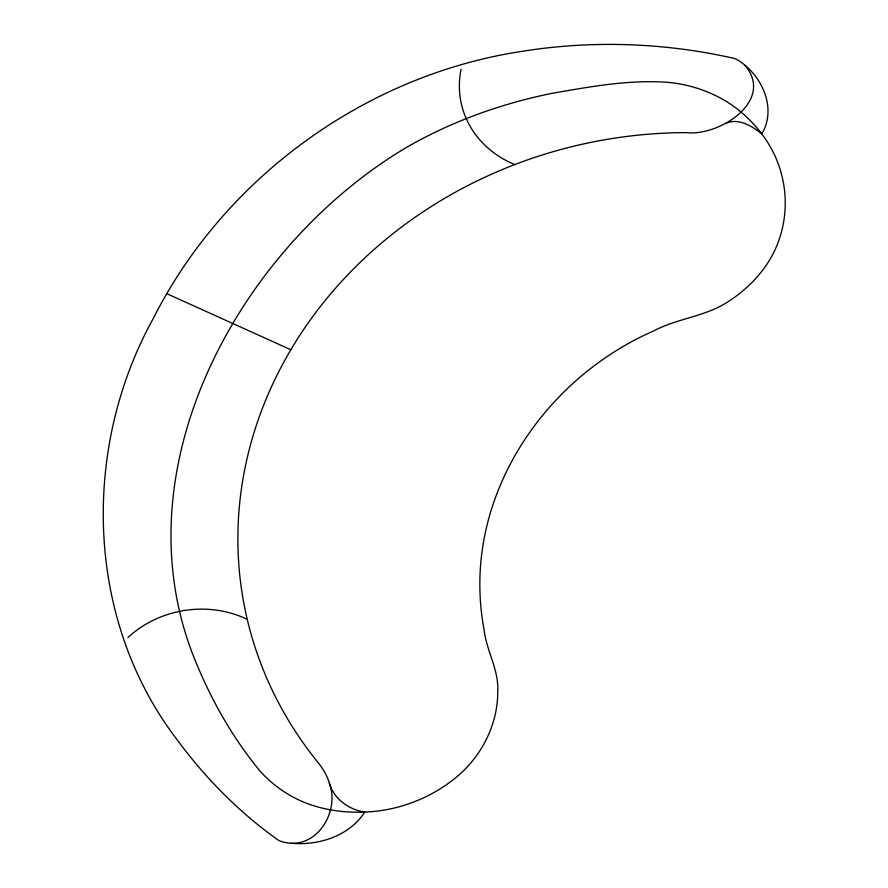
<?xml version="1.0" encoding="UTF-8"?>
<svg xmlns="http://www.w3.org/2000/svg" width="888" height="888" viewBox="0 0 888 888"><rect width="100%" height="100%" fill="white"/><g stroke="black" fill="none" stroke-linecap="round" stroke-linejoin="round"><path stroke-width="1.33" d="M761.793 133.955C777.011 108.469 762.281 76.113 739.293 60.972C737.739 60.029 736.13 59.185 734.465 58.453C665.667 42.824 593.772 40.06 524.009 51.049C366.744 74.17 224.631 177.045 153.047 318.903C81.174 448.94 85.459 619.646 176.768 739.293C205.161 777.877 239.394 812.664 278.499 840.303C280.264 841.114 282.084 841.78 283.96 842.279C313.309 847.418 347.93 838.128 364.768 812.065C396.781 810.933 428.282 799.255 453.468 779.52C480.242 758.785 497.757 726.007 497.757 691.907C499.1 670.029 486.358 650.782 484.016 629.315C479.72 606.382 478.732 582.839 481.085 559.64C491.242 459.573 561.838 371.184 653.002 331.257C675.457 319.158 701.82 316.961 723.809 304.351C738.994 295.316 752.691 283.594 763.236 269.386C783.294 243.112 790.031 207.714 781.862 175.78C775.923 150.638 760.483 128.416 740.858 111.932C721.3 95.405 696.547 85.759 671.25 82.651C631.379 78.977 591.208 86.602 552.025 93.318C501.254 103.652 451.814 121.312 406.859 147.208C240.348 245.798 117.183 468.098 194.761 659.34C211.089 699.888 232.989 738.605 260.994 772.227C269.497 781.318 279.298 789.232 290.11 795.415C312.587 808.402 339.038 813.13 364.768 812.065C348.84 809.667 333.777 798.911 329.293 782.972M329.393 782.939A78.632 70.552 -10.7 0 0 317.538 761.871A433.622 389.077 -10.7 0 1 289.865 351.382A433.622 389.077 -10.7 0 1 685.991 132.623C718.736 136.663 774.991 101.132 745.088 65.39M726.706 122.966C739.171 118.104 751.958 126.174 761.515 133.589M514.751 164.58L514.807 164.569A99.7 89.466 -10.7 0 1 468.331 122.977L465.723 117.394A99.7 89.466 -10.7 0 1 461.116 69.175M291.031 843.367C320.435 844.233 339.038 809.345 329.448 783.449M166.977 293.75L290.831 349.75M127.939 637.529A99.7 89.466 -10.7 0 1 175.014 612.387L181.685 610.944A99.7 89.466 -10.7 0 1 247.33 619.424"/></g></svg>
